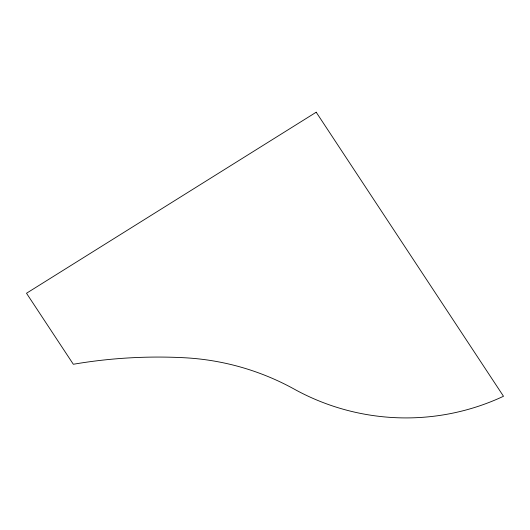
<?xml version="1.0" encoding="UTF-8"?>
<svg xmlns="http://www.w3.org/2000/svg" width="530" height="530" viewBox="0 0 530 530"><rect width="100%" height="100%" fill="white"/><g stroke="black" fill="none" stroke-linecap="round" stroke-linejoin="round"><path stroke-width="0.79" d="M316.198 112.221L26.5 293.256L73.326 364.262A492.874 480.816 7.6 0 1 184.069 357.73A249.332 243.23 7.6 0 1 294.263 389.139A226.019 220.487 7.6 0 0 503.5 396.261L316.198 112.221"/></g></svg>
